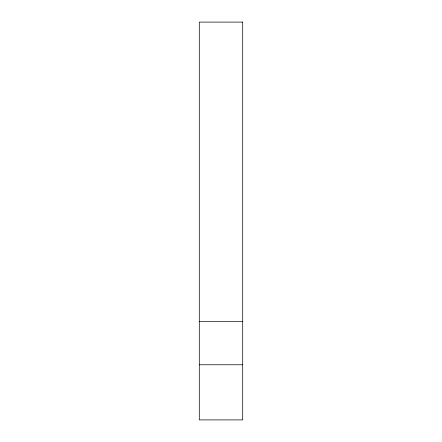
<?xml version="1.0" encoding="UTF-8"?>
<svg xmlns="http://www.w3.org/2000/svg" width="442" height="442" viewBox="0 0 442 442"><rect width="100%" height="100%" fill="white"/><g stroke="black" fill="none" stroke-linecap="round" stroke-linejoin="round"><path stroke-width="0.66" d="M199.298 321.367L242.702 321.367M199.298 364.772L242.702 364.772M242.702 22.1L199.298 22.1L199.298 419.9L242.702 419.9L242.702 22.1"/></g></svg>
